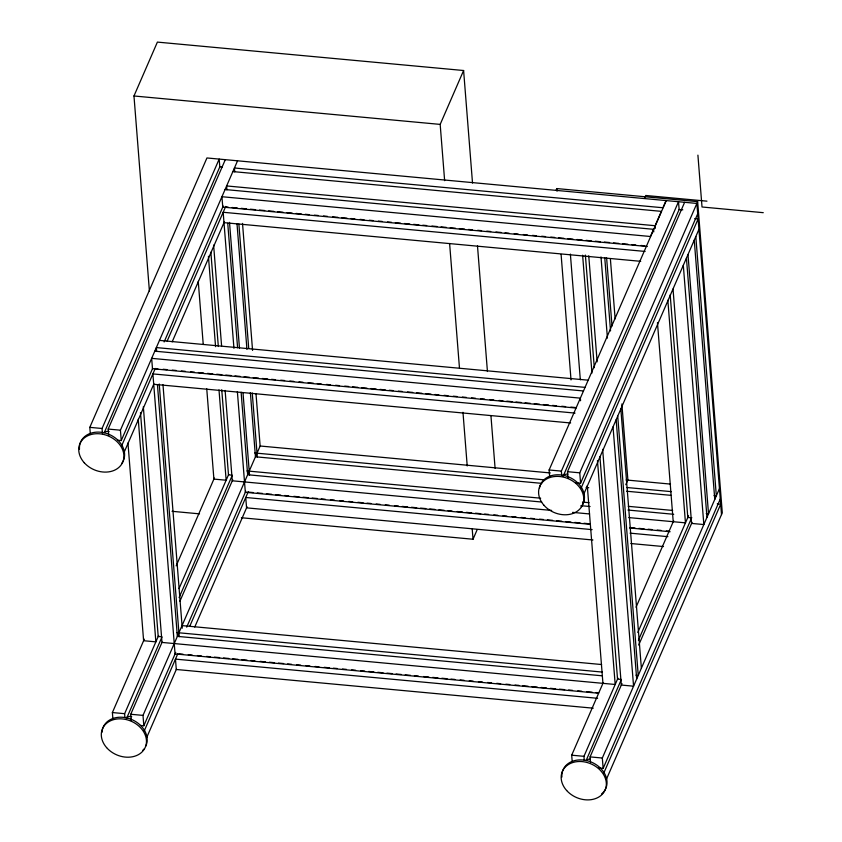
<?xml version="1.0" encoding="UTF-8"?>
<svg xmlns="http://www.w3.org/2000/svg" width="842" height="842" viewBox="0 0 842 842"><rect width="100%" height="100%" fill="white"/><g stroke="black" fill="none" stroke-linecap="round" stroke-linejoin="round"><path stroke-width="1.26" d="M149.402 290.964L133.973 95.977L157.391 42.1L463.605 70.517L472.52 183.061M90.315 433.84L89.81 427.357L206.943 157.959L696.881 203.438L721.51 514.567M102.461 433.672L102.05 428.494L219.183 159.096L219.804 166.874L104.24 432.662M108.692 435.546L108.176 429.062L225.309 159.664M117.806 440.25L121.248 440.566L120.427 430.199L237.56 160.801M121.248 440.566L152.623 368.407M164.127 341.947L223.214 206.048M121.658 445.755L155.233 368.522L157.854 368.764M167.148 341.126L225.719 206.427M124.048 452.512L153.854 383.963M172.157 341.873L224.446 221.604M112.891 719.036L112.386 712.553L144.277 639.194M176.178 565.835L214.352 478.046M124.942 717.584L124.627 713.69L158.622 635.521M179.02 588.621L228.687 474.372M126.289 719.068L161.853 637.289M179.104 597.599L231.918 476.13M131.268 720.741L130.752 714.258L162.127 642.099M179.914 601.209L232.729 479.751M140.382 725.446L143.824 725.772L143.003 715.395L260.136 446.007L255.989 393.624M143.824 725.772L175.725 652.413M186.703 627.153L245.79 491.254M144.235 730.951L177.809 653.729M189.734 626.322L248.295 491.633M146.624 737.718L176.431 669.169M194.734 627.079L247.022 506.81M444.639 180.672L440.177 124.395L463.605 70.517M556.025 190.366L556.804 188.566L697.66 201.638L722.289 512.767L606.472 779.145M241.401 517.746L473.025 539.238L477.182 529.66M644.677 197.881L645.719 195.481L706.964 201.164M225.067 189.534L653.55 229.308L650.434 236.497L221.941 196.723L222.762 207.09L647.33 246.495M655.318 228.308L655.118 225.719L661.359 211.353L232.876 171.579M666.054 200.575L662.928 207.753L234.434 167.99L234.75 171.873M549.637 476.467L549.121 469.983L666.264 200.596M561.677 475.014L561.372 471.12L678.505 201.733L679.126 209.511L563.035 476.498M568.013 478.172L567.497 471.688L684.63 202.301M575.97 482.771L580.57 483.203L579.749 472.825L697.66 201.638M580.57 483.203L697.702 213.805M580.98 488.381L698.113 218.994L694.671 218.667M583.885 493.949L698.934 229.361M625.795 484.697L627.879 479.908L621.87 403.96M572.213 761.673L571.697 755.19L603.072 683.03M636.026 607.261L673.674 520.672M584.253 760.21L583.948 756.327L617.944 678.157M637.815 632.458L688.535 515.799M586.137 760.494L621.175 679.915M638.425 640.236L691.766 517.567M590.484 762.084L590.074 756.895L621.975 683.536M638.71 645.046L692.04 522.377M598.546 767.978L603.146 768.399L602.325 758.032L719.457 488.634M603.146 768.399L720.278 499.011M603.556 773.587L720.689 504.2L717.247 503.874M133.973 95.977L440.177 124.395M763.262 212.679L702.018 206.995L697.913 155.138M219.804 166.874L222.256 167.105M679.126 209.511L682.799 209.847M655.118 225.719L226.624 185.945L226.94 189.839M225.519 206.89L228.129 207.132M232.045 207.5L237.276 207.985M241.191 208.342L246.422 208.827M250.337 209.195L255.568 209.679M259.483 210.047L264.704 210.532M268.63 210.889L273.85 211.374M277.776 211.742L282.996 212.226M286.912 212.594L292.142 213.079M296.058 213.436L301.289 213.921M305.204 214.289L309.13 214.647M314.35 215.142L318.265 215.499M323.496 215.984L327.412 216.352M332.643 216.836L337.863 217.32M341.789 217.678L347.009 218.173M350.925 218.531L354.85 218.899M360.071 219.383L363.997 219.741M369.217 220.225L373.132 220.593M378.363 221.078L382.279 221.446M387.509 221.93L391.425 222.288M395.34 222.656L400.571 223.141M404.486 223.498L409.717 223.993M413.632 224.351L418.863 224.835M422.779 225.203L426.694 225.561M431.925 226.045L437.145 226.53M441.071 226.898L446.292 227.382M450.207 227.75L455.438 228.235M459.353 228.592L464.584 229.077M468.499 229.445L472.425 229.803M477.646 230.298L481.561 230.655M486.792 231.14L490.707 231.508M495.938 231.992L501.158 232.476M505.084 232.834L509 233.202M514.22 233.687L518.146 234.055M523.366 234.539L527.292 234.897M532.512 235.381L536.428 235.749M541.659 236.234L545.574 236.602M550.805 237.086L554.72 237.444M558.635 237.812L563.866 238.297M567.782 238.654L573.013 239.149M576.928 239.507L582.159 239.991M586.074 240.359L591.294 240.844M595.22 241.201L600.441 241.686M604.367 242.054L609.587 242.538M613.513 242.906L618.733 243.391M622.648 243.748L627.879 244.233M631.795 244.601L635.721 244.969M640.941 245.454L644.856 245.811M645.13 251.442L223.172 212.279L233.95 348.356M223.993 222.646L640.73 261.325M159.475 340.4L588.169 380.184M585.043 387.373L156.349 347.578L156.654 351.472M154.781 351.177L583.485 390.962M163.074 369.259L167 369.617M172.231 370.101L176.146 370.469M181.377 370.954L185.293 371.311M190.524 371.806L194.449 372.164M198.365 372.532L203.596 373.017M207.521 373.374L212.742 373.869M216.668 374.227L221.899 374.711M225.814 375.079L231.045 375.564M234.96 375.921L240.191 376.416M244.117 376.774L249.337 377.258M253.263 377.626L258.494 378.111M262.409 378.479L267.64 378.963M271.556 379.321L275.481 379.689M280.712 380.174L284.628 380.531M289.858 381.026L293.774 381.384M299.005 381.868L302.931 382.236M308.151 382.721L313.382 383.205M317.308 383.573L321.223 383.931M326.454 384.415L330.38 384.783M335.6 385.268L339.526 385.636M344.757 386.12L348.672 386.478M352.598 386.846L357.818 387.331M361.744 387.688L366.975 388.183M370.89 388.541L376.121 389.025M380.037 389.393L385.268 389.878M389.193 390.246L393.109 390.604M398.34 391.088L402.265 391.456M407.486 391.94L412.717 392.425M416.643 392.793L421.863 393.277M425.789 393.635L431.02 394.119M434.935 394.488L438.861 394.856M444.081 395.34L448.007 395.698M453.238 396.182L457.153 396.55M462.384 397.035L466.3 397.403M471.531 397.887L475.456 398.245M480.677 398.729L484.603 399.097M489.833 399.582L493.749 399.95M498.98 400.434L502.895 400.792M506.821 401.16L512.052 401.645M515.967 402.013L521.198 402.497M525.124 402.855L530.344 403.339M534.27 403.707L539.501 404.192M543.416 404.56L548.647 405.044M552.562 405.402L556.488 405.77M561.719 406.254L565.635 406.623M570.865 407.107L576.096 407.591M575.949 408.033L152.486 368.733L151.665 358.355L580.359 398.15L580.57 400.739M575.054 413.096L152.897 373.911L175.062 653.929L598.525 693.24M153.718 384.289L570.644 422.979M89.81 427.357L102.05 428.494M108.176 429.062L120.427 430.199M549.121 469.983L561.372 471.12M567.497 471.688L579.749 472.825M260.136 446.007L550.289 472.941M626.101 479.972L670.537 484.097M254.716 452.975L544.553 479.877M626.901 487.518L671.337 491.644M714.037 495.612L716.332 495.822L695.808 236.549M541.69 483.35L255.452 456.785L250.369 392.614M586.127 487.476L588.737 487.718M626.637 491.233L671.085 495.359M246.906 470.941L540.669 498.201M582.496 502.085L589.032 502.695M628.237 506.326L672.674 510.452M706.227 513.567L708.522 513.778L687.998 254.505M541.722 502.032L247.643 474.741L241.117 392.246M580.927 505.674L590.084 506.526M627.985 510.042L673.726 514.294M232.16 475.172L228.487 474.835L221.751 389.72M691.482 517.809L687.809 517.462L670.19 294.858M551.668 510.431L232.276 480.793L225.119 390.435M572.581 512.378L589.568 513.957M628.785 517.588L685.462 522.85L667.843 300.247M248.095 492.096L253.326 492.581M257.242 492.949L262.472 493.433M266.388 493.791L271.619 494.275M275.545 494.643L280.765 495.128M284.691 495.496L288.617 495.854M293.837 496.338L299.068 496.822M302.994 497.19L308.214 497.675M312.14 498.043L317.371 498.527M321.286 498.885L325.212 499.253M330.432 499.738L334.358 500.106M339.589 500.59L343.504 500.948M348.735 501.432L352.651 501.8M357.882 502.285L363.113 502.769M367.028 503.137L370.954 503.495M376.185 503.979L380.1 504.347M385.331 504.832L389.246 505.2M394.477 505.684L398.403 506.042M402.318 506.41L407.549 506.895M411.475 507.263L416.695 507.747M420.621 508.105L425.852 508.589M429.767 508.957L434.998 509.442M438.914 509.81L444.144 510.294M448.07 510.652L451.986 511.02M457.217 511.504L462.447 511.989M466.363 512.357L471.594 512.841M475.509 513.199L480.74 513.683M484.666 514.052L488.581 514.42M493.812 514.904L497.738 515.262M502.958 515.746L506.884 516.114M512.115 516.599L516.03 516.967M521.261 517.451L525.176 517.809M530.407 518.293L534.333 518.661M539.554 519.146L543.479 519.514M547.395 519.872L552.626 520.356M556.551 520.724L561.772 521.209M565.698 521.577L570.929 522.061M574.844 522.419L580.075 522.903M583.99 523.271L589.221 523.756M629.742 527.513L634.973 527.997M638.889 528.366L644.119 528.85M648.035 529.218L651.961 529.576M657.192 530.06L661.107 530.428M666.338 530.913L668.948 531.155M590.389 524.324L245.338 492.296L237.37 391.572M629.606 527.966L670.116 531.723M592.105 529.629L245.748 497.485L246.569 507.852L592.926 539.996M630.016 533.144L667.917 536.67M630.837 543.522L663.507 546.553M172.042 511.305L199.522 513.852M182.051 625.606L601.598 664.538M176.631 632.574L602.398 672.084M635.952 675.2L638.247 675.421L617.723 416.137M602.135 675.8L177.367 636.373L157.465 384.962M161.885 636.805L158.212 636.468L140.488 412.548M621.207 679.441L617.533 679.094L599.904 456.49M179.125 653.855L183.04 654.213M188.271 654.697L192.186 655.065M197.417 655.55L201.343 655.918M206.564 656.402L210.489 656.76M214.405 657.128L219.636 657.613M223.562 657.97L228.782 658.465M232.708 658.823L237.939 659.307M241.854 659.675L247.085 660.16M251.011 660.528L254.926 660.886M260.157 661.37L265.388 661.854M269.303 662.222L274.534 662.707M278.449 663.075L283.68 663.559M287.606 663.917L291.521 664.285M296.752 664.77L300.668 665.127M305.899 665.622L309.824 665.98M315.045 666.464L318.971 666.832M324.202 667.317L329.422 667.801M333.348 668.169L337.274 668.527M342.494 669.011L346.42 669.379M351.64 669.864L355.566 670.232M360.797 670.716L364.712 671.074M368.638 671.442L373.869 671.927M377.784 672.295L383.015 672.779M386.931 673.137L392.162 673.621M396.087 673.989L401.308 674.474M405.234 674.842L410.464 675.326M414.38 675.684L418.306 676.052M423.526 676.536L428.757 677.021M432.683 677.389L437.903 677.873M441.829 678.231L447.06 678.715M450.975 679.084L454.901 679.452M460.132 679.936L464.047 680.294M469.278 680.778L473.193 681.146M478.424 681.631L482.35 681.999M487.571 682.483L491.496 682.841M496.727 683.325L500.643 683.693M505.874 684.178L509.789 684.546M515.02 685.03L518.946 685.388M522.861 685.756L528.092 686.241M532.007 686.609L537.238 687.093M541.164 687.451L546.384 687.935M550.31 688.303L555.541 688.788M559.456 689.156L564.687 689.64M568.613 689.998L572.528 690.366M577.759 690.85L581.675 691.219M586.906 691.703L592.137 692.187M596.052 692.545L598.673 692.787M597.631 698.302L175.473 659.118L176.294 669.485L593.231 708.185M112.386 712.553L124.627 713.69M130.752 714.258L143.003 715.395M571.697 755.19L583.948 756.327M590.074 756.895L602.325 758.032M694.25 240.138L714.774 499.411M686.441 258.094L706.964 517.377M683.315 265.283L703.838 524.555L691.587 523.419L673.032 289.027M653.55 229.308L653.76 231.897M657.465 322.675L673.221 521.714M610.366 258.61L615.134 318.844M620.838 408.959L641.372 668.232M606.619 257.936L612.008 326.022M604.745 257.599L610.545 330.927M616.155 419.737L636.678 679.01M600.999 256.926L607.429 338.116M613.039 426.915L633.563 686.188L621.312 685.051L602.651 449.354M588.747 255.789L597.146 361.85M585.379 255.073L594.294 367.68M582.622 255.221L591.958 373.069M597.462 460.563L615.186 684.483L161.99 642.425L143.329 406.718M570.381 254.084L580.327 379.795M587.284 485.623L602.935 683.346M556.804 188.566L557.015 191.176M561.098 254.421L571.023 379.921M477.488 245.875L487.434 371.511M490.96 416.001L495.096 468.352M449.607 243.485L459.448 367.807M462.974 412.306L467.215 465.952M472.194 528.776L473.025 539.238M242.517 223.393L252.568 350.419M238.875 224.035L248.727 348.43M252.242 392.951L257.326 457.08M237.002 223.698L246.948 349.409M229.508 222.351L239.465 348.062M242.991 392.582L249.516 475.035M227.74 223.319L237.591 347.725M213.615 245.085L221.593 345.915M210.868 252.221L218.331 346.504M208.427 256.305L215.573 346.651M218.994 389.867L226.151 480.224L213.9 479.087L206.743 388.73M198.249 281.354L203.217 344.21M162.98 384.657L182.251 628.195M159.233 383.984L179.23 636.678M138.246 419.242L155.865 641.857L143.614 640.72L127.963 442.987M103.892 432.525A6.252 4.915 23.5 0 1 109.155 431.609M79.485 449.26A23.313 18.324 23.5 0 1 107.081 433.619A23.313 18.324 23.5 0 1 121.606 463.637M563.751 475.204A6.252 4.915 23.5 0 1 567.897 474.099M539.512 487.95A23.313 18.324 23.5 0 1 569.518 477.319A23.313 18.324 23.5 0 1 581.18 506.673M126.458 717.573A6.252 4.915 23.5 0 1 131.72 716.658M143.898 749.106A23.313 18.324 23.5 0 1 142.687 750.422M102.019 732.287A23.313 18.324 23.5 0 1 128.942 718.5A23.313 18.324 23.5 0 1 145.834 746.012M585.927 760.61A6.252 4.915 23.5 0 1 590.463 759.147M561.909 777.05A23.313 18.324 23.5 0 1 591.589 762.21A23.313 18.324 23.5 0 1 601.525 794.006M84.253 462.742A23.313 18.324 23.5 0 0 122.679 462.269A23.313 18.324 23.5 0 0 97.041 433.704A23.313 18.324 23.5 0 0 84.253 462.742M543.879 505.179A23.313 18.324 23.5 0 0 582.411 505.2A23.313 18.324 23.5 0 0 557.225 476.383A23.313 18.324 23.5 0 0 543.879 505.179M106.597 747.612A23.313 18.324 23.5 0 0 145.129 747.622A23.313 18.324 23.5 0 0 119.943 718.815A23.313 18.324 23.5 0 0 106.597 747.612M566.677 790.543A23.313 18.324 23.5 0 0 605.103 790.059A23.313 18.324 23.5 0 0 579.464 761.494A23.313 18.324 23.5 0 0 566.677 790.543"/></g></svg>
